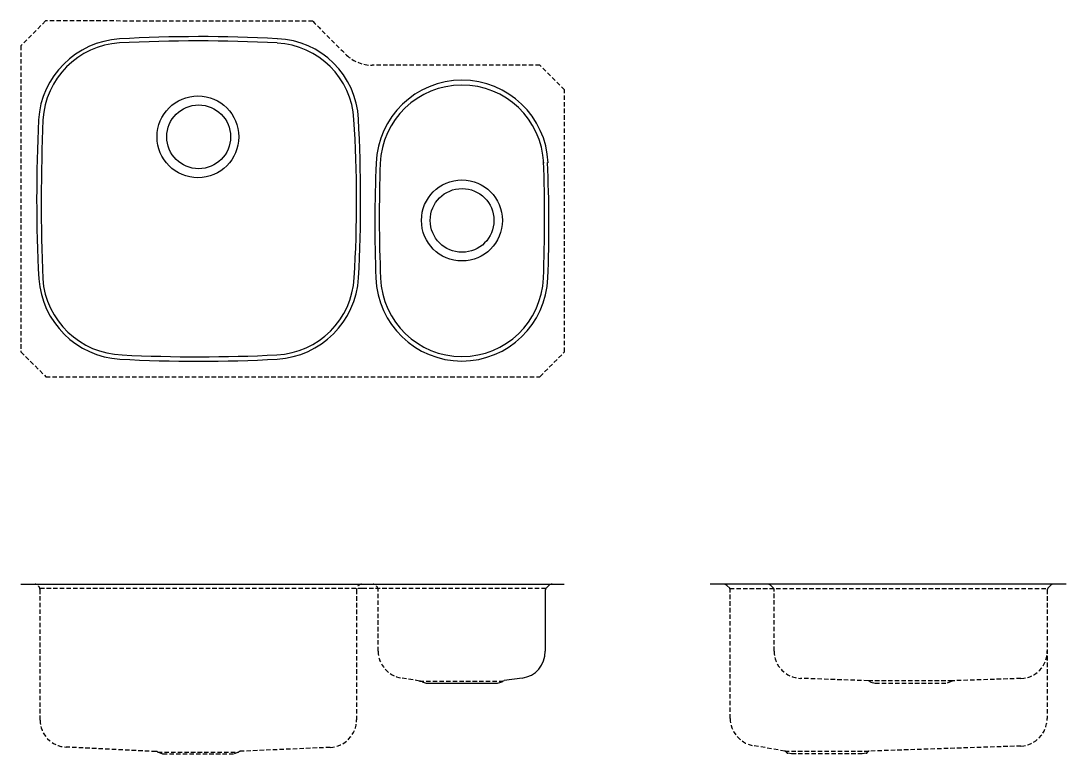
# Model space of a CAD drawing. Extents: x -15.4 to 43.7, y -31.4 to 10.1.
import ezdxf

# ---------------------------------------------------------------- set-up
doc = ezdxf.new("R2010")
doc.units = 0
doc.header["$MEASUREMENT"] = 0
doc.linetypes.add('HIDDEN', pattern=[0.375, 0.25, -0.125])
doc.layers.get('0').update_dxf_attribs({"linetype": 'CONTINUOUS'})

# ---------------------------------------------------------------- blocks, each defined once
blk = doc.blocks.new('chau 1_b')
at = {"linetype": 'HIDDEN'}
blk.add_lwpolyline([(18.424, -1.938, -0.004096), (16.514, -0.021), (1.39, -0.002), (0, -1.412), (0, -18.717), (1.414, -20.117), (29.362, -20.117), (30.755, -18.712), (30.755, -3.902), (29.359, -2.507), (19.87, -2.507, -0.190223)], format="xyb", close=True, dxfattribs=at)
for points in [[(14.498, -1.013, 0.028611), (5.583, -1.024, 0.379376), (0.996, -5.596, 0.024999), (1.011, -14.582, 0.376302), (5.6, -19.126, 0.026949), (14.501, -19.123, 0.379311), (19.104, -14.529, 0.026114), (19.094, -5.551, 0.389942), (14.513, -1.014)], [(14.5, -1.249, 0.026378), (5.575, -1.249, 0.378581), (1.243, -5.6, 0.019338), (1.233, -14.581, 0.383672), (5.735, -18.886, 0.025156), (14.479, -18.881, 0.38388), (18.856, -14.52, 0.031934), (18.842, -5.574, 0.381891), (14.495, -1.254)], [(29.821, -8.02, 0.960477), (20.092, -8.036, 0.019884), (20.08, -14.529, 0.966954), (29.806, -14.531, 0.022397), (29.787, -8.017)], [(29.575, -8.042, 0.956694), (20.324, -8.067, 0.019466), (20.344, -14.545, 0.962662), (29.555, -14.547, 0.020189), (29.567, -7.96)]]:
    blk.add_lwpolyline(points, format="xyb")
for centre, radius in [((10.013, -6.556), 2.312), ((10.057, -6.556), 1.805), ((24.95, -11.282), 2.291), ((24.956, -11.282), 1.803)]:
    blk.add_circle(centre, radius)
blk = doc.blocks.new('chauf')
for p, q in [((0, 9.608), (30.73, 9.608)), ((29.858, 9.533), (29.704, 9.377)), ((29.665, 9.297), (29.665, 5.819)), ((28.351, 4.294), (27.335, 4.152)), ((26.939, 3.983), (22.943, 3.983)), ((27.211, 4.07), (26.939, 3.983))]:
    blk.add_line(p, q)
at = {"linetype": 'HIDDEN'}
for p, q in [((19.328, 9.363), (1.074, 9.363)), ((1.081, 1.926), (1.081, 9.297)), ((18.988, 9.296), (18.988, 1.937)), ((29.692, 9.363), (19.328, 9.363)), ((20.202, 5.814), (20.202, 9.296)), ((22.551, 4.131), (21.519, 4.304)), ((22.551, 4.131), (27.273, 4.131)), ((22.943, 3.983), (22.637, 4.104)), ((7.638, 0.143), (2.553, 0.393)), ((7.746, 0.112), (12.312, 0.112)), ((8.034, 0), (7.746, 0.112)), ((12.033, 0), (8.034, 0)), ((12.302, 0.1), (12.033, 0)), ((17.499, 0.378), (12.416, 0.159))]:
    blk.add_line(p, q, dxfattribs=at)
for centre, radius, start, end in [((0.768, 9.297), 0.313, 0, 82.63608), ((19.303, 9.296), 0.314, 97.19404, 180), ((19.888, 9.296), 0.314, 0, 82.80596), ((21.766, 5.85), 1.565, 181.28925, 260.91127), ((22.42, 3.559), 0.587, 68.34418, 77.11047), ((2.629, 1.94), 1.548, 180.51952, 267.18218), ((17.426, 1.938), 1.562, 272.6646, 359.97014), ((7.662, 0.024), 0.122, 46.54809, 101.24195), ((12.422, 0.007), 0.152, 92.46338, 142.2734)]:
    blk.add_arc(centre, radius, start, end, dxfattribs=at)
for centre, radius, start, end in [((30.095, 9.199), 0.41, 95.57827, 125.37457), ((29.804, 9.279), 0.139, 135.38467, 172.7053), ((28.135, 5.809), 1.53, 278.08767, 0.3614), ((27.358, 3.981), 0.172, 97.9597, 149.10227)]:
    blk.add_arc(centre, radius, start, end)
blk = doc.blocks.new('chauL')
blk.add_line((20.128, 9.602), (0, 9.602))
at = {"linetype": 'HIDDEN'}
for p, q in [((1.097, 9.373), (0.93, 9.525)), ((3.582, 9.373), (3.43, 9.521)), ((19.249, 9.531), (19.099, 9.373)), ((1.103, 9.363), (19.091, 9.363)), ((1.121, 2.008), (1.121, 9.296)), ((3.612, 5.818), (3.612, 9.289)), ((19.058, 9.29), (19.058, 2.01)), ((8.933, 4.138), (5.102, 4.276)), ((17.573, 4.267), (13.692, 4.138)), ((13.692, 4.138), (8.933, 4.138)), ((9.331, 3.982), (9.058, 4.059)), ((13.329, 3.982), (9.331, 3.982)), ((13.635, 4.101), (13.329, 3.982)), ((4.211, 0.162), (2.384, 0.484)), ((4.211, 0.162), (8.989, 0.159)), ((4.603, 0), (4.383, 0.043)), ((8.6, 0), (4.603, 0)), ((8.822, 0.04), (8.6, 0)), ((17.575, 0.449), (8.989, 0.159))]:
    blk.add_line(p, q, dxfattribs=at)
blk.add_arc((0.73, 9.305), 0.296, 47.71027, 87.92503)
for centre, radius, start, end in [((3.223, 9.309), 0.296, 45.76009, 80.57119), ((19.395, 9.414), 0.187, 90, 141.47578), ((0.989, 9.296), 0.132, 0, 35.15102), ((3.481, 9.289), 0.131, 0, 39.62648), ((19.215, 9.264), 0.159, 136.58406, 170.25998), ((5.158, 5.821), 1.546, 180.08777, 267.93412), ((17.531, 5.797), 1.53, 271.60398, 1.00945), ((16.006, -1.953), 6.502, 110.4439, 111.38397), ((8.933, 4.005), 0.136, 23.29335, 79.60724), ((2.708, 2.038), 1.587, 181.10744, 258.22143), ((17.48, 2.024), 1.579, 273.45418, 359.49084), ((4.218, 0.073), 0.0896, 24.11761, 94.45528), ((4.405, 0.156), 0.115, 204.11761, 258.90776), ((8.77, 0.18), 0.15, 290.20759, 329.96298), ((8.992, 0.052), 0.107, 91.93612, 149.96298)]:
    blk.add_arc(centre, radius, start, end, dxfattribs=at)

msp = doc.modelspace()

# ---------------------------------------------------------------- block references
for name, p in [('chau 1_b', (-15.377, 10.061)), ('chauf', (-15.377, -31.396)), ('chauL', (23.619, -31.389))]:
    msp.add_blockref(name, p)

doc.saveas('drawing.dxf')
